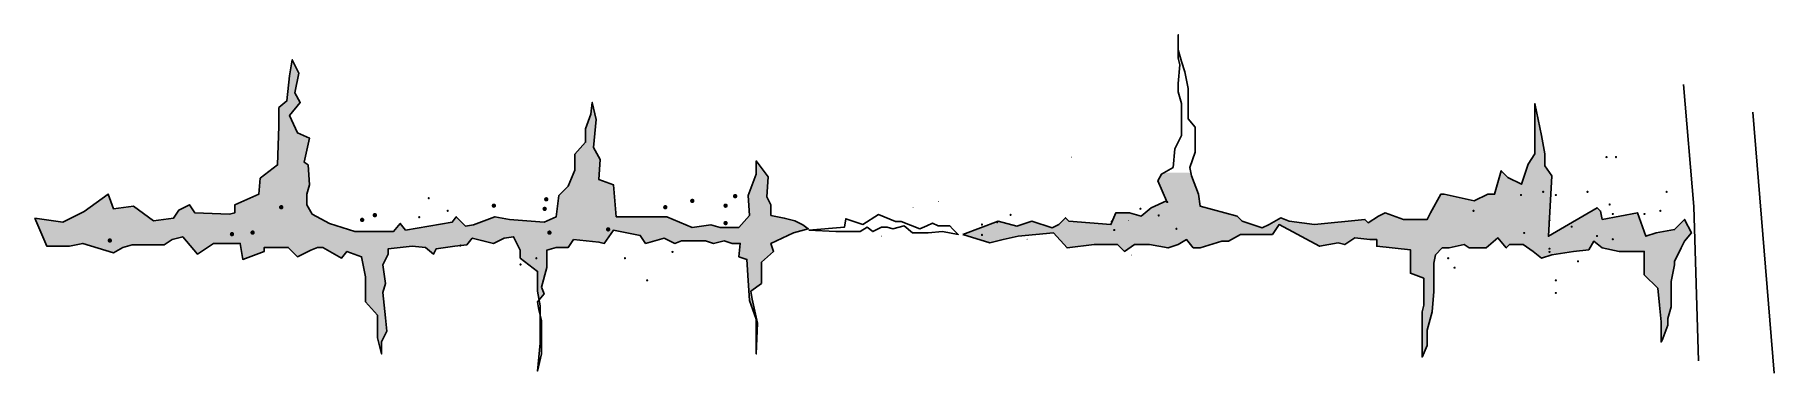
# Model space of a CAD drawing. Extents: x 91.59 to 95.59, y 86.81 to 87.59.
import ezdxf

# ---------------------------------------------------------------- set-up
doc = ezdxf.new("R2010")
doc.units = 0
doc.header["$LTSCALE"] = 0.02
doc.header["$MEASUREMENT"] = 0
doc.layers.get('0').update_dxf_attribs({"linetype": 'CONTINUOUS'})
pattern_1 = [(37.5, (-212.447532, -448.395616), (-0.0012598672, 0.0385364754), [0, -0.0304, 0, -0.034, 0, -0.0325]), (7.5, (-212.44753, -448.395616), (0.035395534, 0.0564429213), [0, -0.0164, 0, -0.0274, 0, -0.0105]), (327.5, (-212.47213, -448.395616), (0.0622828372, 0.000113181), [0, -0.01, 0, -0.036, 0, -0.047]), (317.5, (-212.47213, -448.395616), (0.060122532, 0.0175535113), [0, -0.005, 0, -0.0236, 0, -0.027])]

msp = doc.modelspace()

# ---------------------------------------------------------------- hatches: boundary and pattern name
h = msp.add_hatch()
h.set_pattern_fill('AR-SAND', color=256, scale=0.02, style=0)
h.set_pattern_definition(pattern_1)
h.paths.add_polyline_path([(92.2443, 87.1031), (92.2565, 87.1031), (92.2994, 87.0786), (92.3117, 87.0939), (92.3454, 87.0816), (92.3546, 87.0357), (92.3546, 86.9776), (92.3822, 86.947), (92.3822, 86.895), (92.3914, 86.8582), (92.3914, 86.8858), (92.4036, 86.9103), (92.4006, 86.9409), (92.3944, 86.999), (92.4006, 87.0204), (92.3944, 87.0633), (92.4067, 87.0878), (92.4067, 87.1), (92.4618, 87.1061), (92.4925, 87.1031), (92.5109, 87.0878), (92.517, 87.1), (92.5599, 87.1061), (92.5875, 87.1092), (92.5998, 87.1245), (92.6243, 87.1184), (92.6488, 87.1122), (92.6733, 87.1245), (92.6948, 87.1275), (92.7101, 87.0969), (92.7101, 87.0786), (92.7499, 87.048), (92.7499, 87.0021), (92.7536, 86.982), (92.7652, 86.996), (92.7591, 87.0113), (92.7714, 87.0572), (92.7714, 87.0847), (92.7714, 87.0969), (92.7928, 87.1031), (92.8204, 87.1031), (92.8327, 87.1214), (92.8909, 87.1153), (92.9032, 87.1122), (92.9246, 87.1428), (92.9859, 87.1306), (92.9982, 87.1122), (93.0411, 87.1245), (93.0656, 87.1122), (93.0809, 87.1184), (93.1361, 87.1184), (93.1545, 87.1122), (93.179, 87.1184), (93.1974, 87.1122), (93.2157, 87.1122), (93.2127, 87.0816), (93.2311, 87.0755), (93.2341, 87.0266), (93.2372, 86.9806), (93.2525, 86.9378), (93.2525, 86.8582), (93.2556, 86.9286), (93.2433, 86.9837), (93.2403, 87.0021), (93.2648, 87.0204), (93.2648, 87.0694), (93.2924, 87.0939), (93.2862, 87.1122), (93.3383, 87.1367), (93.372, 87.1459), (93.3598, 87.1551), (93.3414, 87.1643), (93.3169, 87.1704), (93.2862, 87.1765), (93.2862, 87.201), (93.277, 87.2194), (93.2801, 87.2653), (93.2525, 87.302), (93.2525, 87.2714), (93.2341, 87.2224), (93.2372, 87.1765), (93.2127, 87.149), (93.1698, 87.149), (93.1483, 87.1551), (93.1054, 87.149), (93.0472, 87.1734), (92.9307, 87.1734), (92.9246, 87.2469), (92.8909, 87.2591), (92.894, 87.305), (92.8786, 87.3326), (92.8848, 87.3968), (92.8756, 87.4366), (92.8725, 87.4091), (92.8603, 87.3754), (92.8603, 87.3448), (92.8357, 87.3173), (92.8357, 87.2806), (92.8204, 87.2438), (92.799, 87.2224), (92.7928, 87.1734), (92.7652, 87.1612), (92.6856, 87.1673), (92.6519, 87.1734), (92.6028, 87.1551), (92.5844, 87.152), (92.563, 87.1734), (92.5538, 87.1612), (92.4465, 87.1428), (92.4343, 87.1581), (92.4189, 87.1398), (92.3301, 87.1398), (92.2718, 87.1581), (92.232, 87.1796), (92.2197, 87.201), (92.2197, 87.2255), (92.2259, 87.2469), (92.2228, 87.2928), (92.2136, 87.2989), (92.2259, 87.354), (92.1983, 87.3662), (92.1799, 87.406), (92.2044, 87.4366), (92.1922, 87.4581), (92.2014, 87.504), (92.186, 87.5346), (92.1799, 87.4978), (92.1738, 87.4397), (92.1554, 87.4244), (92.1554, 87.3815), (92.1523, 87.2928), (92.1125, 87.2622), (92.1094, 87.2255), (92.0543, 87.201), (92.0543, 87.1826), (92.042, 87.1796), (91.9623, 87.1826), (91.9501, 87.201), (91.9255, 87.1887), (91.9133, 87.1704), (91.8673, 87.1643), (91.8213, 87.1979), (91.7754, 87.1918), (91.7631, 87.2255), (91.7079, 87.1857), (91.6589, 87.1612), (91.5946, 87.1704), (91.6221, 87.1061), (91.6742, 87.1061), (91.7049, 87.1122), (91.7754, 87.0908), (91.7968, 87.1031), (91.8183, 87.1092), (91.8918, 87.1092), (91.9102, 87.1214), (91.9347, 87.1275), (91.9684, 87.0878), (92.0052, 87.1122), (92.0665, 87.1122), (92.0726, 87.0755), (92.1217, 87.0939), (92.1217, 87.1031), (92.1768, 87.1031), (92.1983, 87.0816), (92.2289, 87.0969)])
h.paths.add_polyline_path([(92.1633, 87.1954, -1), (92.1583, 87.1954, -1)], flags=16)
h.paths.add_polyline_path([(92.0976, 87.1371, -1), (92.0926, 87.1371, -1)], flags=16)
h = msp.add_hatch()
h.set_pattern_fill('AR-SAND', color=256, scale=0.02, style=0)
h.set_pattern_definition(pattern_1)
h.paths.add_polyline_path([(94.8792, 87.1094), (94.8908, 87.1017), (94.9295, 87.1017), (94.9565, 87.1249), (94.9758, 87.1017), (94.9836, 87.1094), (95.0145, 87.1094), (95.0377, 87.094), (95.057, 87.0785), (95.0802, 87.0862), (95.1305, 87.094), (95.1653, 87.0978), (95.1769, 87.1171), (95.1962, 87.1017), (95.2349, 87.094), (95.2929, 87.094), (95.2929, 87.0399), (95.3238, 87.009), (95.3277, 86.9704), (95.3315, 86.9318), (95.3315, 86.8855), (95.3354, 86.8932), (95.347, 86.9241), (95.347, 86.9395), (95.3547, 86.9666), (95.3547, 87.0013), (95.3547, 87.0245), (95.3625, 87.0631), (95.3625, 87.0708), (95.3779, 87.1017), (95.3857, 87.1171), (95.4011, 87.1364), (95.3857, 87.1673), (95.3625, 87.1442), (95.3199, 87.1364), (95.2967, 87.1287), (95.2774, 87.1828), (95.1962, 87.1673), (95.1924, 87.1866), (95.1846, 87.1943), (95.1189, 87.1557), (95.0725, 87.1287), (95.0745, 87.1643, -0.570586), (95.0746, 87.1665), (95.0802, 87.2677), (95.0648, 87.2909), (95.0648, 87.3179), (95.057, 87.3604), (95.0416, 87.4337), (95.0416, 87.3797), (95.0416, 87.3179), (95.0261, 87.2947), (95.0106, 87.2484), (94.9797, 87.2638), (94.9642, 87.2793), (94.9488, 87.2252), (94.9333, 87.2252), (94.9024, 87.2098), (94.8328, 87.2252), (94.8251, 87.2252), (94.8019, 87.1828), (94.7941, 87.1673), (94.74, 87.1673), (94.6975, 87.1828), (94.682, 87.175), (94.6588, 87.1596), (94.6511, 87.1673), (94.5351, 87.1557), (94.4771, 87.1635), (94.4578, 87.1712), (94.4307, 87.1557), (94.4152, 87.148), (94.3688, 87.1635), (94.3572, 87.175), (94.2722, 87.1982), (94.2683, 87.2252), (94.2529, 87.2677), (94.2514, 87.2752), (94.1896, 87.2752), (94.1833, 87.2716), (94.1755, 87.2561), (94.1949, 87.2098), (94.1601, 87.1943), (94.1369, 87.175), (94.1098, 87.1828), (94.0789, 87.1828), (94.0705, 87.1631, -0.476198), (94.0697, 87.1613), (94.0673, 87.1557), (93.9706, 87.1635), (93.9692, 87.1649, -0.232253), (93.9689, 87.1652), (93.9629, 87.1712), (93.9474, 87.1557), (93.932, 87.148), (93.8856, 87.1635), (93.8508, 87.1519), (93.8082, 87.1635), (93.7271, 87.1326), (93.7889, 87.1133), (93.8198, 87.121), (93.8546, 87.1287), (93.9358, 87.1364), (93.9668, 87.1017), (94.0286, 87.1094), (94.0827, 87.1094), (94.0982, 87.094), (94.1214, 87.1094), (94.1562, 87.1094), (94.1987, 87.1017), (94.2219, 87.1094), (94.2413, 87.121), (94.2567, 87.1017), (94.2722, 87.1017), (94.3225, 87.1171), (94.3379, 87.1171), (94.365, 87.1326), (94.4384, 87.1326), (94.4539, 87.1557), (94.5467, 87.1056), (94.5892, 87.1133), (94.6047, 87.1094), (94.6279, 87.1249), (94.6627, 87.121), (94.6781, 87.121), (94.6781, 87.1056), (94.7555, 87.0978), (94.7555, 87.0438), (94.7864, 87.0322), (94.7864, 86.9704), (94.7825, 86.955), (94.7825, 86.8816), (94.7825, 86.8507), (94.7941, 86.8778), (94.7941, 86.9009), (94.7941, 86.9125), (94.8057, 86.955), (94.8096, 87.0013), (94.8096, 87.0399), (94.8096, 87.0669), (94.8135, 87.0862), (94.8289, 87.1017), (94.8444, 87.1017)])
h.paths.add_polyline_path([(94.8993, 87.1872, -1), (94.9018, 87.1872, -1)], flags=16)
h.paths.add_polyline_path([(95.0157, 87.1363, -1), (95.0182, 87.1363, -1)], flags=16)
h.paths.add_polyline_path([(95.0085, 87.2235, -1), (95.011, 87.2235, -1)], flags=16)
h.paths.add_polyline_path([(95.0594, 87.2308, -1), (95.0619, 87.2308, -1)], flags=16)
h.paths.add_polyline_path([(95.0739, 87.1, -1), (95.0764, 87.1, -1)], flags=16)
h.paths.add_polyline_path([(95.0739, 87.0927, -1), (95.0764, 87.0927, -1)], flags=16)
h.paths.add_polyline_path([(95.1249, 87.1509, -1), (95.1274, 87.1509, -1)], flags=16)
h.paths.add_polyline_path([(95.1831, 87.1291, -1), (95.1856, 87.1291, -1)], flags=16)
h.paths.add_polyline_path([(95.2194, 87.1218, -1), (95.2219, 87.1218, -1)], flags=16)
h.paths.add_polyline_path([(94.2191, 87.1458, -1), (94.2166, 87.1458, -1)], flags=16)
h.paths.add_polyline_path([(94.198, 87.2073, -1), (94.1955, 87.2073, -1)], flags=16)
h.paths.add_polyline_path([(94.1784, 87.1765, -1), (94.1759, 87.1765, -1)], flags=16)
h.paths.add_polyline_path([(94.1081, 87.1654, -1), (94.1071, 87.1654, -1)], flags=16)
h.paths.add_polyline_path([(94.0762, 87.143, -1), (94.0737, 87.143, -1)], flags=16)
h.paths.add_polyline_path([(93.7723, 87.1318, -1), (93.7698, 87.1318, -1)], flags=16)

# ---------------------------------------------------------------- linework, layer by layer
for p, q in [((95.3834, 87.4778), (95.4065, 87.1973)), ((95.5915, 86.8137), (95.5421, 87.4143)), ((95.4065, 87.1973), (95.4172, 86.8422))]:
    msp.add_line(p, q)
for points in [[(93.7271, 87.1326), (93.8082, 87.1635), (93.8508, 87.1519), (93.8856, 87.1635), (93.932, 87.148), (93.9474, 87.1557), (93.9629, 87.1712), (93.9706, 87.1635), (94.0673, 87.1557), (94.0789, 87.1828), (94.1098, 87.1828), (94.1369, 87.175), (94.1601, 87.1943), (94.1949, 87.2098), (94.1755, 87.2561), (94.1833, 87.2716), (94.2103, 87.287), (94.2142, 87.3295), (94.2297, 87.3604), (94.2297, 87.3874), (94.2297, 87.4337), (94.2219, 87.4607), (94.2219, 87.48), (94.2258, 87.5225), (94.2219, 87.538), (94.2219, 87.592), (94.2219, 87.5573), (94.2297, 87.5302), (94.2374, 87.5071), (94.2451, 87.4685), (94.2451, 87.4492), (94.2451, 87.399), (94.2606, 87.3797), (94.2606, 87.3372), (94.2606, 87.3218), (94.249, 87.287), (94.2529, 87.2677), (94.2683, 87.2252), (94.2722, 87.1982), (94.3572, 87.175), (94.3688, 87.1635), (94.4152, 87.148), (94.4307, 87.1557), (94.4578, 87.1712), (94.4771, 87.1635), (94.5351, 87.1557), (94.6511, 87.1673), (94.6588, 87.1596), (94.682, 87.175), (94.6975, 87.1828), (94.74, 87.1673), (94.7941, 87.1673), (94.8019, 87.1828), (94.8251, 87.2252), (94.8328, 87.2252), (94.9024, 87.2098), (94.9333, 87.2252), (94.9488, 87.2252), (94.9642, 87.2793), (94.9797, 87.2638), (95.0106, 87.2484), (95.0261, 87.2947), (95.0416, 87.3179), (95.0416, 87.3797), (95.0416, 87.4337), (95.057, 87.3604), (95.0648, 87.3179), (95.0648, 87.2909), (95.0802, 87.2677), (95.0725, 87.1287), (95.1189, 87.1557), (95.1846, 87.1943), (95.1924, 87.1866), (95.1962, 87.1673), (95.2774, 87.1828), (95.2967, 87.1287), (95.3199, 87.1364), (95.3625, 87.1442), (95.3857, 87.1673), (95.4011, 87.1364), (95.3857, 87.1171), (95.3779, 87.1017), (95.3625, 87.0708), (95.3625, 87.0631), (95.3547, 87.0245), (95.3547, 87.0013), (95.3547, 86.9666), (95.347, 86.9395), (95.347, 86.9241), (95.3354, 86.8932), (95.3315, 86.8855), (95.3315, 86.9318), (95.3277, 86.9704), (95.3238, 87.009), (95.2929, 87.0399), (95.2929, 87.094), (95.2349, 87.094), (95.1962, 87.1017), (95.1769, 87.1171), (95.1653, 87.0978), (95.1305, 87.094), (95.0802, 87.0862), (95.057, 87.0785), (95.0377, 87.094), (95.0145, 87.1094), (94.9836, 87.1094), (94.9758, 87.1017), (94.9565, 87.1249), (94.9295, 87.1017), (94.8908, 87.1017), (94.8792, 87.1094), (94.8444, 87.1017), (94.8289, 87.1017), (94.8135, 87.0862), (94.8096, 87.0669), (94.8096, 87.0399), (94.8096, 87.0013), (94.8057, 86.955), (94.7941, 86.9125), (94.7941, 86.9009), (94.7941, 86.8778), (94.7825, 86.8507), (94.7825, 86.8816), (94.7825, 86.955), (94.7864, 86.9704), (94.7864, 87.0322), (94.7555, 87.0438), (94.7555, 87.0978), (94.6781, 87.1056), (94.6781, 87.121), (94.6627, 87.121), (94.6279, 87.1249), (94.6047, 87.1094), (94.5892, 87.1133), (94.5467, 87.1056), (94.4539, 87.1557), (94.4384, 87.1326), (94.365, 87.1326), (94.3379, 87.1171), (94.3225, 87.1171), (94.2722, 87.1017), (94.2567, 87.1017), (94.2413, 87.121), (94.2219, 87.1094), (94.1987, 87.1017), (94.1562, 87.1094), (94.1214, 87.1094), (94.0982, 87.094), (94.0827, 87.1094), (94.0286, 87.1094), (93.9668, 87.1017), (93.9358, 87.1364), (93.8546, 87.1287), (93.8198, 87.121), (93.7889, 87.1133)], [(91.5946, 87.1704), (91.6589, 87.1612), (91.7079, 87.1857), (91.7631, 87.2255), (91.7754, 87.1918), (91.8213, 87.1979), (91.8673, 87.1643), (91.9133, 87.1704), (91.9255, 87.1887), (91.9501, 87.201), (91.9623, 87.1826), (92.042, 87.1796), (92.0543, 87.1826), (92.0543, 87.201), (92.1094, 87.2255), (92.1125, 87.2622), (92.1523, 87.2928), (92.1554, 87.3815), (92.1554, 87.4244), (92.1738, 87.4397), (92.1799, 87.4978), (92.186, 87.5346), (92.2014, 87.504), (92.1922, 87.4581), (92.2044, 87.4366), (92.1799, 87.406), (92.1983, 87.3662), (92.2259, 87.354), (92.2136, 87.2989), (92.2228, 87.2928), (92.2259, 87.2469), (92.2197, 87.2255), (92.2197, 87.201), (92.232, 87.1796), (92.2718, 87.1581), (92.3301, 87.1398), (92.4189, 87.1398), (92.4343, 87.1581), (92.4465, 87.1428), (92.5538, 87.1612), (92.563, 87.1734), (92.5844, 87.152), (92.6028, 87.1551), (92.6519, 87.1734), (92.6856, 87.1673), (92.7652, 87.1612), (92.7928, 87.1734), (92.799, 87.2224), (92.8204, 87.2438), (92.8357, 87.2806), (92.8357, 87.3173), (92.8603, 87.3448), (92.8603, 87.3754), (92.8725, 87.4091), (92.8756, 87.4366), (92.8848, 87.3968), (92.8786, 87.3326), (92.894, 87.305), (92.8909, 87.2591), (92.9246, 87.2469), (92.9307, 87.1734), (93.0472, 87.1734), (93.1054, 87.149), (93.1483, 87.1551), (93.1698, 87.149), (93.2127, 87.149), (93.2372, 87.1765), (93.2341, 87.2224), (93.2525, 87.2714), (93.2525, 87.302), (93.2801, 87.2653), (93.277, 87.2194), (93.2862, 87.201), (93.2862, 87.1765), (93.3169, 87.1704), (93.3414, 87.1643), (93.3598, 87.1551), (93.372, 87.1459), (93.3383, 87.1367), (93.2862, 87.1122), (93.2924, 87.0939), (93.2648, 87.0694), (93.2648, 87.0204), (93.2403, 87.0021), (93.2433, 86.9837), (93.2556, 86.9286), (93.2525, 86.8582), (93.2525, 86.9378), (93.2372, 86.9806), (93.2341, 87.0266), (93.2311, 87.0755), (93.2127, 87.0816), (93.2157, 87.1122), (93.1974, 87.1122), (93.179, 87.1184), (93.1545, 87.1122), (93.1361, 87.1184), (93.0809, 87.1184), (93.0656, 87.1122), (93.0411, 87.1245), (92.9982, 87.1122), (92.9859, 87.1306), (92.9246, 87.1428), (92.9032, 87.1122), (92.8909, 87.1153), (92.8327, 87.1214), (92.8204, 87.1031), (92.7928, 87.1031), (92.7714, 87.0969), (92.7714, 87.0847), (92.7714, 87.0572), (92.7591, 87.0113), (92.7652, 86.996), (92.7499, 86.9776), (92.753, 86.9592), (92.7591, 86.9347), (92.7591, 86.8888), (92.7591, 86.8582), (92.7499, 86.8185), (92.7561, 86.8827), (92.7561, 86.9347), (92.7561, 86.9684), (92.7499, 87.0021), (92.7499, 87.048), (92.7101, 87.0786), (92.7101, 87.0969), (92.6948, 87.1275), (92.6733, 87.1245), (92.6488, 87.1122), (92.6243, 87.1184), (92.5998, 87.1245), (92.5875, 87.1092), (92.5599, 87.1061), (92.517, 87.1), (92.5109, 87.0878), (92.4925, 87.1031), (92.4618, 87.1061), (92.4067, 87.1), (92.4067, 87.0878), (92.3944, 87.0633), (92.4006, 87.0204), (92.3944, 86.999), (92.4006, 86.9409), (92.4036, 86.9103), (92.3914, 86.8858), (92.3914, 86.8582), (92.3822, 86.895), (92.3822, 86.947), (92.3546, 86.9776), (92.3546, 87.0357), (92.3454, 87.0816), (92.3117, 87.0939), (92.2994, 87.0786), (92.2565, 87.1031), (92.2443, 87.1031), (92.2289, 87.0969), (92.1983, 87.0816), (92.1768, 87.1031), (92.1217, 87.1031), (92.1217, 87.0939), (92.0726, 87.0755), (92.0665, 87.1122), (92.0052, 87.1122), (91.9684, 87.0878), (91.9347, 87.1275), (91.9102, 87.1214), (91.8918, 87.1092), (91.8183, 87.1092), (91.7968, 87.1031), (91.7754, 87.0908), (91.7049, 87.1122), (91.6742, 87.1061), (91.6221, 87.1061)], [(93.373, 87.1427), (93.4548, 87.1492), (93.4581, 87.1688), (93.4973, 87.1558), (93.5333, 87.1786), (93.5726, 87.1623), (93.5857, 87.1623), (93.6282, 87.146), (93.6445, 87.1525), (93.6576, 87.159), (93.6707, 87.1525), (93.6969, 87.1525), (93.7034, 87.146), (93.7165, 87.1329), (93.6805, 87.1394), (93.6478, 87.1362), (93.6118, 87.1362), (93.5922, 87.1525), (93.566, 87.146), (93.5529, 87.1492), (93.5399, 87.1492), (93.5202, 87.1394), (93.5071, 87.1492), (93.4908, 87.1394), (93.4744, 87.1394), (93.4646, 87.1394), (93.445, 87.1394), (93.4352, 87.1394)]]:
    msp.add_lwpolyline(points, close=True)
for points, const_width in [([(93.9761, 87.3107, 1), (93.9771, 87.3107, 1)], 0.001), ([(95.2049, 87.3107, 1), (95.2074, 87.3107, 1)], 0.0025), ([(95.2267, 87.3107, 1), (95.2292, 87.3107, 1)], 0.0025), ([(92.4985, 87.2162, 1), (92.501, 87.2162, 1)], 0.0025), ([(92.7674, 87.2136, 1), (92.7724, 87.2136, 1)], 0.005), ([(93.1029, 87.21, 1), (93.1079, 87.21, 1)], 0.005), ([(93.2014, 87.2209, 1), (93.2064, 87.2209, 1)], 0.005), ([(95.0085, 87.2235, 1), (95.011, 87.2235, 1)], 0.0025), ([(95.0594, 87.2308, 1), (95.0619, 87.2308, 1)], 0.0025), ([(95.0885, 87.2235, 1), (95.091, 87.2235, 1)], 0.0025), ([(95.1612, 87.2308, 1), (95.1637, 87.2308, 1)], 0.0025), ([(95.3431, 87.2308, 1), (95.3456, 87.2308, 1)], 0.0025), ([(92.1583, 87.1954, 1), (92.1633, 87.1954, 1)], 0.005), ([(92.3735, 87.1772, 1), (92.3785, 87.1772, 1)], 0.005), ([(92.4767, 87.1726, 1), (92.4792, 87.1726, 1)], 0.0025), ([(92.5421, 87.1872, 1), (92.5446, 87.1872, 1)], 0.0025), ([(92.647, 87.199, 1), (92.652, 87.199, 1)], 0.005), ([(92.7637, 87.1917, 1), (92.7687, 87.1917, 1)], 0.005), ([(93.0409, 87.1954, 1), (93.0459, 87.1954, 1)], 0.005), ([(93.1795, 87.199, 1), (93.1845, 87.199, 1)], 0.005), ([(93.6123, 87.1944, 1), (93.6133, 87.1944, 1)], 0.001), ([(93.6706, 87.209, 1), (93.6716, 87.209, 1)], 0.001), ([(93.8356, 87.1779, 1), (93.8381, 87.1779, 1)], 0.0025), ([(94.1339, 87.1919, 1), (94.1364, 87.1919, 1)], 0.0025), ([(94.1759, 87.1765, 1), (94.1784, 87.1765, 1)], 0.0025), ([(94.1955, 87.2073, 1), (94.198, 87.2073, 1)], 0.0025), ([(94.8993, 87.1872, 1), (94.9018, 87.1872, 1)], 0.0025), ([(95.2122, 87.2017, 1), (95.2147, 87.2017, 1)], 0.0025), ([(95.2194, 87.1799, 1), (95.2219, 87.1799, 1)], 0.0025), ([(95.2922, 87.1799, 1), (95.2947, 87.1799, 1)], 0.0025), ([(95.3286, 87.1872, 1), (95.3311, 87.1872, 1)], 0.0025), ([(92.0452, 87.1335, 1), (92.0502, 87.1335, 1)], 0.005), ([(92.0926, 87.1371, 1), (92.0976, 87.1371, 1)], 0.005), ([(92.3443, 87.1663, 1), (92.3493, 87.1663, 1)], 0.005), ([(92.7747, 87.1371, 1), (92.7797, 87.1371, 1)], 0.005), ([(92.9096, 87.1444, 1), (92.9146, 87.1444, 1)], 0.005), ([(93.1795, 87.159, 1), (93.1845, 87.159, 1)], 0.005), ([(93.7698, 87.1556, 1), (93.7723, 87.1556, 1)], 0.0025), ([(93.7698, 87.1318, 1), (93.7723, 87.1318, 1)], 0.0025), ([(93.8048, 87.1611, 1), (93.8073, 87.1611, 1)], 0.0025), ([(93.9688, 87.1654, 1), (93.9698, 87.1654, 1)], 0.001), ([(94.0681, 87.1625, 1), (94.0706, 87.1625, 1)], 0.0025), ([(94.0737, 87.143, 1), (94.0762, 87.143, 1)], 0.0025), ([(94.1071, 87.1654, 1), (94.1081, 87.1654, 1)], 0.001), ([(94.2166, 87.1458, 1), (94.2191, 87.1458, 1)], 0.0025), ([(95.0157, 87.1363, 1), (95.0182, 87.1363, 1)], 0.0025), ([(95.0739, 87.1654, 1), (95.0764, 87.1654, 1)], 0.0025), ([(95.1249, 87.1509, 1), (95.1274, 87.1509, 1)], 0.0025), ([(91.7644, 87.1189, 1), (91.7694, 87.1189, 1)], 0.005), ([(92.5712, 87.1073, 1), (92.5737, 87.1073, 1)], 0.0025), ([(93.0587, 87.0927, 1), (93.0612, 87.0927, 1)], 0.0025), ([(93.5396, 87.1291, 1), (93.5406, 87.1291, 1)], 0.001), ([(93.8743, 87.1218, 1), (93.8753, 87.1218, 1)], 0.001), ([(95.0739, 87.1, 1), (95.0764, 87.1, 1)], 0.0025), ([(95.0739, 87.0927, 1), (95.0764, 87.0927, 1)], 0.0025), ([(95.1831, 87.1291, 1), (95.1856, 87.1291, 1)], 0.0025), ([(95.2194, 87.1218, 1), (95.2219, 87.1218, 1)], 0.0025), ([(92.7095, 87.0637, 1), (92.712, 87.0637, 1)], 0.0025), ([(92.7458, 87.0782, 1), (92.7483, 87.0782, 1)], 0.0025), ([(92.9495, 87.0782, 1), (92.952, 87.0782, 1)], 0.0025), ([(94.1143, 87.0855, 1), (94.1153, 87.0855, 1)], 0.001), ([(94.8411, 87.0782, 1), (94.8436, 87.0782, 1)], 0.0025), ([(94.8557, 87.0564, 1), (94.8582, 87.0564, 1)], 0.0025), ([(95.1394, 87.0709, 1), (95.1419, 87.0709, 1)], 0.0025), ([(93.0005, 87.0273, 1), (93.003, 87.0273, 1)], 0.0025), ([(95.0885, 87.0273, 1), (95.091, 87.0273, 1)], 0.0025), ([(95.0885, 86.9983, 1), (95.091, 86.9983, 1)], 0.0025)]:
    msp.add_lwpolyline(points, format="xyb", close=True, dxfattribs=dict(const_width=const_width))

doc.saveas('drawing.dxf')
